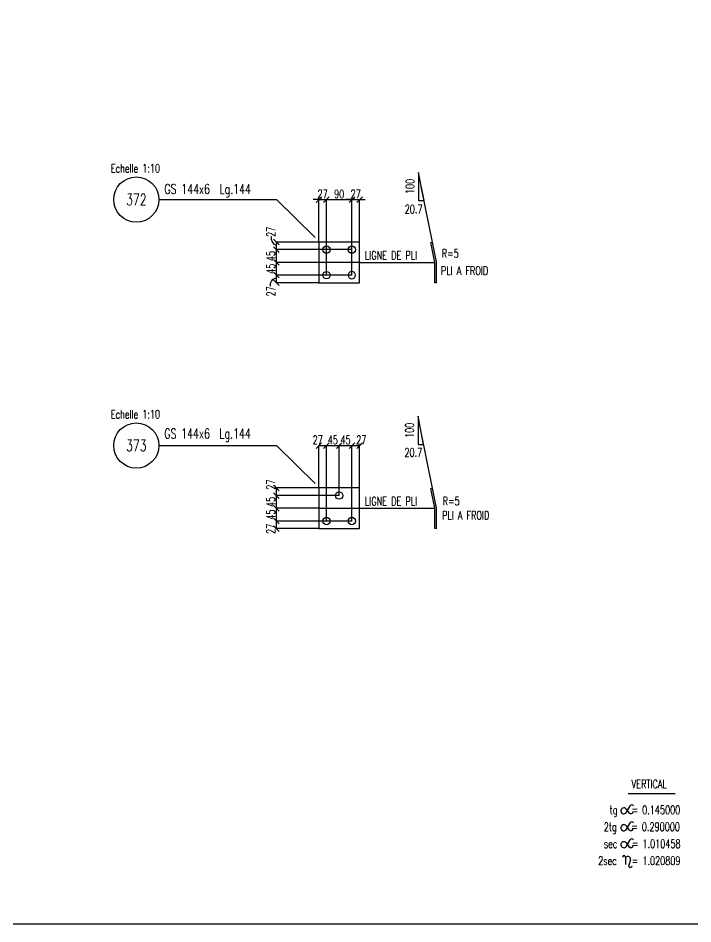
# Model space of a CAD drawing. Extents: x 161763 to 177983, y -133802 to -122322.
# Drawn here: x 168736 to 173513, y -133802 to -127395 of the extents above; entities that cross this region are included whole.
import ezdxf
from ezdxf.enums import TextEntityAlignment as Align

# ---------------------------------------------------------------- set-up
doc = ezdxf.new("R2010")
doc.units = 0
doc.header["$LTSCALE"] = 150
doc.header["$MEASUREMENT"] = 0
doc.layers.get('0').update_dxf_attribs({"linetype": 'CONTINUOUS'})
for name, color, linetype in [('BOLLINI_1', 7, 'CONTINUOUS'), ('FORI', 2, 'CONTINUOUS'), ('LINEA-MEDIA', 7, 'CONTINUOUS'), ('LINEE_PIASTRE', 2, 'CONTINUOUS'), ('LS', 7, 'CONTINUOUS'), ('PIASTRE', 5, 'CONTINUOUS'), ('PIEGA', 6, 'CONTINUOUS'), ('PIEGA_F_1131_50', 2, 'CONTINUOUS'), ('SEZIONI', 6, 'CONTINUOUS')]:
    doc.layers.add(name, color=color, linetype=linetype)
doc.styles.add('QUOTE', font='ROMANS8.SHX', dxfattribs={"width": 0.7})
doc.styles.add('RQL', font='ROMANS8.SHX', dxfattribs={"width": 0.7})
doc.styles.add('RS', font='ROMANS8.shx', dxfattribs={"width": 0.7})
doc.styles.get("Standard").update_dxf_attribs({"font": 'ROMANS8.SHX', "width": 0.7})
doc.dimstyles.new('TRATTO', dxfattribs={"dimscale": 0, "dimtxt": 60, "dimasz": 40, "dimexe": 0, "dimexo": 0, "dimgap": 10, "dimtad": 1, "dimrnd": 0.5, "dimdsep": 46, "dimtxsty": 'RS', "dimblk1": 'OBLIQUE', "dimblk2": 'OBLIQUE', "dimsah": 1, "dimcen": 0.09, "dimclrd": 2, "dimclre": 2, "dimclrt": 7, "dimadec": 0, "dimazin": 0, "dimtfac": 1, "dimtix": 1, "dimtmove": 2, "dimatfit": 3, "dimfxl": 1, "dimtolj": 1, "dimtzin": 0, "dimarcsym": 0})

# ---------------------------------------------------------------- blocks, each defined once
blk = doc.blocks.new('MRKR_98')
blk.add_point((0, 0))
at = {"color": 7, "style": 'QUOTE', "width": 0.5, "flags": 1}
for tag, p in [('TI', (3.7, 6.8)), ('NFORI', (3.7, 5.3)), ('AUX2', (3.7, 4.9)), ('FAM', (3.7, 4.5)), ('AUX1', (3.7, 4.2)), ('COMMESSA', (3.7, 3.8)), ('SPESSORE', (3.7, 2.5)), ('SV', (3.7, 1.8)), ('QUA', (3.7, 1.1)), ('DI_S', (3.7, 6.4)), ('D_S', (3.7, 6)), ('E_S', (3.7, 5.7)), ('MD', (3.7, 3.5)), ('MP', (3.7, 3.2)), ('LARGHEZZA', (3.7, 2.8)), ('NP', (3.7, 2.1)), ('PESO', (3.7, 1.4)), ('LUN', (3.7, 0.8)), ('PROF', (3.7, 0.4)), ('POS', (3.7, 0.1))]:
    blk.add_attdef(tag, p, '', height=0.2, dxfattribs=at)
at = {"color": 7, "flags": 1}
for tag, p in [('LAV1', (5.3, 6.9)), ('LAV2', (5.3, 6.5)), ('LAV3', (5.3, 6.2)), ('LAV4', (5.3, 5.9)), ('LAV5', (5.3, 5.5)), ('LAV6', (5.3, 5.2)), ('LAV7', (5.3, 4.9)), ('LAV8', (5.3, 4.5)), ('LAV9', (5.3, 4.2)), ('LAV10', (5.3, 3.9))]:
    blk.add_attdef(tag, p, '', height=0.2, dxfattribs=at)
blk = doc.blocks.new('16')
blk.add_circle((0, 0), 1)
blk = doc.blocks.new('_OBLIQUE')
at = {"color": 0, "linetype": 'ByBlock'}
blk.add_line((-0.5, -0.5), (0.5, 0.5), dxfattribs=at)
blk = doc.blocks.new('*D31')
at = {"layer": 'LS', "color": 2, "lineweight": -2, "transparency": 16777216}
for p, q in [((171099.1, -129213.3), (170565.1, -129213.3)), ((170565.1, -129267.3), (170565.1, -129213.3)), ((170865.1, -129267.3), (170565.1, -129267.3))]:
    blk.add_line(p, q, dxfattribs=at)
at = {"layer": 'LS', "color": 2, "lineweight": -2, "transparency": 16777216, "xscale": 40, "yscale": 40, "zscale": 40}
for p, rotation in [((170565.1, -129213.3), 90), ((170565.1, -129267.3), 270)]:
    blk.add_blockref('_OBLIQUE', p, dxfattribs=dict(at, rotation=rotation))
at = {"layer": 'LS', "color": 7, "transparency": 16777216, "insert": (170525.1, -129328), "char_height": 60, "attachment_point": 5, "rotation": 90, "style": 'RS'}
blk.add_mtext('\\A1;27', dxfattribs=at)
blk = doc.blocks.new('*D32')
at = {"layer": 'LS', "color": 2, "lineweight": -2, "transparency": 16777216}
for p, q in [((170865.1, -129123.3), (170565.1, -129123.3)), ((170565.1, -129213.3), (170565.1, -129123.3)), ((171099.1, -129213.3), (170565.1, -129213.3))]:
    blk.add_line(p, q, dxfattribs=at)
at = {"layer": 'LS', "color": 2, "lineweight": -2, "transparency": 16777216, "xscale": 40, "yscale": 40, "zscale": 40}
for p, rotation in [((170565.1, -129123.3), 90), ((170565.1, -129213.3), 270)]:
    blk.add_blockref('_OBLIQUE', p, dxfattribs=dict(at, rotation=rotation))
at = {"layer": 'LS', "color": 7, "transparency": 16777216, "insert": (170525.1, -129168.3), "char_height": 60, "attachment_point": 5, "rotation": 90, "style": 'RS'}
blk.add_mtext('\\A1;45', dxfattribs=at)
blk = doc.blocks.new('*D33')
at = {"layer": 'LS', "color": 2, "lineweight": -2, "transparency": 16777216}
for p, q in [((171099.1, -129033.3), (170565.1, -129033.3)), ((170565.1, -129123.3), (170565.1, -129033.3)), ((170865.1, -129123.3), (170565.1, -129123.3))]:
    blk.add_line(p, q, dxfattribs=at)
at = {"layer": 'LS', "color": 2, "lineweight": -2, "transparency": 16777216, "xscale": 40, "yscale": 40, "zscale": 40}
for p, rotation in [((170565.1, -129033.3), 90), ((170565.1, -129123.3), 270)]:
    blk.add_blockref('_OBLIQUE', p, dxfattribs=dict(at, rotation=rotation))
at = {"layer": 'LS', "color": 7, "transparency": 16777216, "insert": (170525.1, -129078.3), "char_height": 60, "attachment_point": 5, "rotation": 90, "style": 'RS'}
blk.add_mtext('\\A1;45', dxfattribs=at)
blk = doc.blocks.new('*D34')
at = {"layer": 'LS', "color": 2, "lineweight": -2, "transparency": 16777216}
for p, q in [((170865.1, -128979.3), (170565.1, -128979.3)), ((170565.1, -129033.3), (170565.1, -128979.3)), ((171099.1, -129033.3), (170565.1, -129033.3))]:
    blk.add_line(p, q, dxfattribs=at)
at = {"layer": 'LS', "color": 2, "lineweight": -2, "transparency": 16777216, "xscale": 40, "yscale": 40, "zscale": 40}
for p, rotation in [((170565.1, -128979.3), 90), ((170565.1, -129033.3), 270)]:
    blk.add_blockref('_OBLIQUE', p, dxfattribs=dict(at, rotation=rotation))
at = {"layer": 'LS', "color": 7, "transparency": 16777216, "insert": (170525.1, -128907.2), "char_height": 60, "attachment_point": 5, "rotation": 90, "style": 'RS'}
blk.add_mtext('\\A1;27', dxfattribs=at)
blk = doc.blocks.new('*D35')
at = {"layer": 'LS', "color": 2, "lineweight": -2, "transparency": 16777216}
for p, q in [((170865.1, -128679.3), (170825.1, -128679.3)), ((170865.1, -128979.3), (170865.1, -128679.3)), ((170865.1, -128679.3), (170919.1, -128679.3)), ((170919.1, -129213.3), (170919.1, -128679.3)), ((170919.1, -128679.3), (170959.1, -128679.3))]:
    blk.add_line(p, q, dxfattribs=at)
at = {"layer": 'LS', "color": 2, "lineweight": -2, "transparency": 16777216, "xscale": 40, "yscale": 40, "zscale": 40}
blk.add_blockref('_OBLIQUE', (170865.1, -128679.3), dxfattribs=at)
at = {"layer": 'LS', "color": 2, "lineweight": -2, "transparency": 16777216, "xscale": 40, "yscale": 40, "zscale": 40, "rotation": 180}
blk.add_blockref('_OBLIQUE', (170919.1, -128679.3), dxfattribs=at)
at = {"layer": 'LS', "color": 7, "transparency": 16777216, "insert": (170892.1, -128639.3), "char_height": 60, "attachment_point": 5, "style": 'RS'}
blk.add_mtext('\\A1;27', dxfattribs=at)
blk = doc.blocks.new('*D36')
at = {"layer": 'LS', "color": 2, "lineweight": -2, "transparency": 16777216}
for p, q in [((170919.1, -129213.3), (170919.1, -128679.3)), ((170919.1, -128679.3), (171099.1, -128679.3)), ((171099.1, -129213.3), (171099.1, -128679.3))]:
    blk.add_line(p, q, dxfattribs=at)
at = {"layer": 'LS', "color": 2, "lineweight": -2, "transparency": 16777216, "xscale": 40, "yscale": 40, "zscale": 40, "rotation": 180}
blk.add_blockref('_OBLIQUE', (170919.1, -128679.3), dxfattribs=at)
at = {"layer": 'LS', "color": 2, "lineweight": -2, "transparency": 16777216, "xscale": 40, "yscale": 40, "zscale": 40}
blk.add_blockref('_OBLIQUE', (171099.1, -128679.3), dxfattribs=at)
at = {"layer": 'LS', "color": 7, "transparency": 16777216, "insert": (171009.1, -128639.3), "char_height": 60, "attachment_point": 5, "style": 'RS'}
blk.add_mtext('\\A1;90', dxfattribs=at)
blk = doc.blocks.new('*D37')
at = {"layer": 'LS', "color": 2, "lineweight": -2, "transparency": 16777216}
for p, q in [((171099.1, -128679.3), (171059.1, -128679.3)), ((171099.1, -129213.3), (171099.1, -128679.3)), ((171099.1, -128679.3), (171153.1, -128679.3)), ((171153.1, -128979.3), (171153.1, -128679.3)), ((171153.1, -128679.3), (171193.1, -128679.3))]:
    blk.add_line(p, q, dxfattribs=at)
at = {"layer": 'LS', "color": 2, "lineweight": -2, "transparency": 16777216, "xscale": 40, "yscale": 40, "zscale": 40}
blk.add_blockref('_OBLIQUE', (171099.1, -128679.3), dxfattribs=at)
at = {"layer": 'LS', "color": 2, "lineweight": -2, "transparency": 16777216, "xscale": 40, "yscale": 40, "zscale": 40, "rotation": 180}
blk.add_blockref('_OBLIQUE', (171153.1, -128679.3), dxfattribs=at)
at = {"layer": 'LS', "color": 7, "transparency": 16777216, "insert": (171126.1, -128639.3), "char_height": 60, "attachment_point": 5, "style": 'RS'}
blk.add_mtext('\\A1;27', dxfattribs=at)
blk = doc.blocks.new('xxx')
blk.add_circle((0, 0), 8)
at = {"color": 3, "style": 'RQL', "width": 0.7}
blk.add_attdef('POS', text='', height=4, dxfattribs=at).set_placement((0, 0), align=Align.MIDDLE)
at = {"style": 'RQL', "width": 0.7, "flags": 1}
for tag, p in [('POS1', (-0.39, -5.42)), ('TIPO', (-0.39, -8.66))]:
    blk.add_attdef(tag, p, '', height=2, dxfattribs=at)
blk = doc.blocks.new('LPIEGA')
at = {"color": 0, "linetype": 'ByBlock'}
blk.add_line((0, 0), (1, 0), dxfattribs=at)
at = {"color": 0}
for tag, p in [('VUOTO3', (1, 13)), ('VUOTO2', (1, 11)), ('VUOTO1', (1, 9))]:
    blk.add_attdef(tag, p, '', height=1, dxfattribs=at)
at = {"color": 0, "flags": 1}
for tag, p in [('ANG_PIE', (1, 7)), ('INC_PIE', (1, 5)), ('CF', (1, 3)), ('RAGGIO', (1, 1))]:
    blk.add_attdef(tag, p, '', height=1, dxfattribs=at)
blk = doc.blocks.new('*D38')
at = {"layer": 'SEZIONI', "color": 2, "lineweight": -2, "transparency": 16777216}
for p, q in [((171099.1, -130952.8), (170565.1, -130952.8)), ((170565.1, -131006.8), (170565.1, -130952.8)), ((170865.1, -131006.8), (170565.1, -131006.8))]:
    blk.add_line(p, q, dxfattribs=at)
at = {"layer": 'SEZIONI', "color": 2, "lineweight": -2, "transparency": 16777216, "xscale": 40, "yscale": 40, "zscale": 40}
for p, rotation in [((170565.1, -130952.8), 90), ((170565.1, -131006.8), 270)]:
    blk.add_blockref('_OBLIQUE', p, dxfattribs=dict(at, rotation=rotation))
at = {"layer": 'SEZIONI', "color": 7, "transparency": 16777216, "insert": (170525.1, -131008.5), "char_height": 60, "attachment_point": 5, "rotation": 90, "style": 'RS'}
blk.add_mtext('\\A1;27', dxfattribs=at)
blk = doc.blocks.new('*D39')
at = {"layer": 'SEZIONI', "color": 2, "lineweight": -2, "transparency": 16777216}
for p, q in [((170865.1, -130862.8), (170565.1, -130862.8)), ((170565.1, -130952.8), (170565.1, -130862.8)), ((171099.1, -130952.8), (170565.1, -130952.8))]:
    blk.add_line(p, q, dxfattribs=at)
at = {"layer": 'SEZIONI', "color": 2, "lineweight": -2, "transparency": 16777216, "xscale": 40, "yscale": 40, "zscale": 40}
for p, rotation in [((170565.1, -130862.8), 90), ((170565.1, -130952.8), 270)]:
    blk.add_blockref('_OBLIQUE', p, dxfattribs=dict(at, rotation=rotation))
at = {"layer": 'SEZIONI', "color": 7, "transparency": 16777216, "insert": (170525.1, -130907.8), "char_height": 60, "attachment_point": 5, "rotation": 90, "style": 'RS'}
blk.add_mtext('\\A1;45', dxfattribs=at)
blk = doc.blocks.new('*D40')
at = {"layer": 'SEZIONI', "color": 2, "lineweight": -2, "transparency": 16777216}
for p, q in [((171009.1, -130772.8), (170565.1, -130772.8)), ((170565.1, -130862.8), (170565.1, -130772.8)), ((170865.1, -130862.8), (170565.1, -130862.8))]:
    blk.add_line(p, q, dxfattribs=at)
at = {"layer": 'SEZIONI', "color": 2, "lineweight": -2, "transparency": 16777216, "xscale": 40, "yscale": 40, "zscale": 40}
for p, rotation in [((170565.1, -130772.8), 90), ((170565.1, -130862.8), 270)]:
    blk.add_blockref('_OBLIQUE', p, dxfattribs=dict(at, rotation=rotation))
at = {"layer": 'SEZIONI', "color": 7, "transparency": 16777216, "insert": (170525.1, -130817.8), "char_height": 60, "attachment_point": 5, "rotation": 90, "style": 'RS'}
blk.add_mtext('\\A1;45', dxfattribs=at)
blk = doc.blocks.new('*D41')
at = {"layer": 'SEZIONI', "color": 2, "lineweight": -2, "transparency": 16777216}
for p, q in [((170865.1, -130718.8), (170565.1, -130718.8)), ((170565.1, -130772.8), (170565.1, -130718.8)), ((171009.1, -130772.8), (170565.1, -130772.8))]:
    blk.add_line(p, q, dxfattribs=at)
at = {"layer": 'SEZIONI', "color": 2, "lineweight": -2, "transparency": 16777216, "xscale": 40, "yscale": 40, "zscale": 40}
for p, rotation in [((170565.1, -130718.8), 90), ((170565.1, -130772.8), 270)]:
    blk.add_blockref('_OBLIQUE', p, dxfattribs=dict(at, rotation=rotation))
at = {"layer": 'SEZIONI', "color": 7, "transparency": 16777216, "insert": (170525.1, -130695.4), "char_height": 60, "attachment_point": 5, "rotation": 90, "style": 'RS'}
blk.add_mtext('\\A1;27', dxfattribs=at)
blk = doc.blocks.new('*D42')
at = {"layer": 'SEZIONI', "color": 2, "lineweight": -2, "transparency": 16777216}
for p, q in [((170865.1, -130718.8), (170865.1, -130418.8)), ((170865.1, -130418.8), (170919.1, -130418.8)), ((170919.1, -130952.8), (170919.1, -130418.8))]:
    blk.add_line(p, q, dxfattribs=at)
at = {"layer": 'SEZIONI', "color": 2, "lineweight": -2, "transparency": 16777216, "xscale": 40, "yscale": 40, "zscale": 40, "rotation": 180}
blk.add_blockref('_OBLIQUE', (170865.1, -130418.8), dxfattribs=at)
at = {"layer": 'SEZIONI', "color": 2, "lineweight": -2, "transparency": 16777216, "xscale": 40, "yscale": 40, "zscale": 40}
blk.add_blockref('_OBLIQUE', (170919.1, -130418.8), dxfattribs=at)
at = {"layer": 'SEZIONI', "color": 7, "transparency": 16777216, "insert": (170857.4, -130378.8), "char_height": 60, "attachment_point": 5, "style": 'RS'}
blk.add_mtext('\\A1;27', dxfattribs=at)
blk = doc.blocks.new('*D43')
at = {"layer": 'SEZIONI', "color": 2, "lineweight": -2, "transparency": 16777216}
for p, q in [((170919.1, -130952.8), (170919.1, -130418.8)), ((170919.1, -130418.8), (171009.1, -130418.8)), ((171009.1, -130772.8), (171009.1, -130418.8))]:
    blk.add_line(p, q, dxfattribs=at)
at = {"layer": 'SEZIONI', "color": 2, "lineweight": -2, "transparency": 16777216, "xscale": 40, "yscale": 40, "zscale": 40, "rotation": 180}
blk.add_blockref('_OBLIQUE', (170919.1, -130418.8), dxfattribs=at)
at = {"layer": 'SEZIONI', "color": 2, "lineweight": -2, "transparency": 16777216, "xscale": 40, "yscale": 40, "zscale": 40}
blk.add_blockref('_OBLIQUE', (171009.1, -130418.8), dxfattribs=at)
at = {"layer": 'SEZIONI', "color": 7, "transparency": 16777216, "insert": (170964.1, -130378.8), "char_height": 60, "attachment_point": 5, "style": 'RS'}
blk.add_mtext('\\A1;45', dxfattribs=at)
blk = doc.blocks.new('*D44')
at = {"layer": 'SEZIONI', "color": 2, "lineweight": -2, "transparency": 16777216}
for p, q in [((171009.1, -130772.8), (171009.1, -130418.8)), ((171009.1, -130418.8), (171099.1, -130418.8)), ((171099.1, -130952.8), (171099.1, -130418.8))]:
    blk.add_line(p, q, dxfattribs=at)
at = {"layer": 'SEZIONI', "color": 2, "lineweight": -2, "transparency": 16777216, "xscale": 40, "yscale": 40, "zscale": 40, "rotation": 180}
blk.add_blockref('_OBLIQUE', (171009.1, -130418.8), dxfattribs=at)
at = {"layer": 'SEZIONI', "color": 2, "lineweight": -2, "transparency": 16777216, "xscale": 40, "yscale": 40, "zscale": 40}
blk.add_blockref('_OBLIQUE', (171099.1, -130418.8), dxfattribs=at)
at = {"layer": 'SEZIONI', "color": 7, "transparency": 16777216, "insert": (171054.1, -130378.8), "char_height": 60, "attachment_point": 5, "style": 'RS'}
blk.add_mtext('\\A1;45', dxfattribs=at)
blk = doc.blocks.new('*D45')
at = {"layer": 'SEZIONI', "color": 2, "lineweight": -2, "transparency": 16777216}
for p, q in [((171099.1, -130952.8), (171099.1, -130418.8)), ((171099.1, -130418.8), (171153.1, -130418.8)), ((171153.1, -130718.8), (171153.1, -130418.8))]:
    blk.add_line(p, q, dxfattribs=at)
at = {"layer": 'SEZIONI', "color": 2, "lineweight": -2, "transparency": 16777216, "xscale": 40, "yscale": 40, "zscale": 40, "rotation": 180}
blk.add_blockref('_OBLIQUE', (171099.1, -130418.8), dxfattribs=at)
at = {"layer": 'SEZIONI', "color": 2, "lineweight": -2, "transparency": 16777216, "xscale": 40, "yscale": 40, "zscale": 40}
blk.add_blockref('_OBLIQUE', (171153.1, -130418.8), dxfattribs=at)
at = {"layer": 'SEZIONI', "color": 7, "transparency": 16777216, "insert": (171165.6, -130378.8), "char_height": 60, "attachment_point": 5, "style": 'RS'}
blk.add_mtext('\\A1;27', dxfattribs=at)

msp = doc.modelspace()

# ---------------------------------------------------------------- linework, layer by layer
at = {"layer": 'LINEA-MEDIA'}
for p, q in [((173055.45, -132881.216), (173386.97, -132881.216)), ((173041.119, -132989.83), (173060.973, -133016.093)), ((173042.439, -133013.237), (173069.103, -132968.208)), ((173041.119, -133110.003), (173060.973, -133136.265)), ((173042.439, -133133.409), (173069.103, -133088.38)), ((173041.119, -133229.675), (173060.973, -133255.937)), ((173042.439, -133253.081), (173069.103, -133208.052)), ((173035.568, -133331.077), (173035.568, -133383.567)), ((173070.765, -133348.346), (173058.7, -133387.095))]:
    msp.add_line(p, q, dxfattribs=at)
for centre, radius, start, end in [((173024.337, -133002.518), 21.038, 37.0889899, 329.3681632), ((173074.47, -133005.889), 16.92, 217.0889899, 345.8511132), ((173081.274, -132975.415), 14.145, 36.9355706, 149.3681632), ((173024.337, -133122.69), 21.038, 37.0889899, 329.3681632), ((173074.47, -133126.062), 16.92, 217.0889899, 345.8511132), ((173081.274, -133095.587), 14.145, 36.9355706, 149.3681632), ((173081.274, -133215.259), 14.145, 36.9355706, 149.3681632), ((173024.337, -133242.362), 21.038, 37.0889899, 329.3681632), ((173074.47, -133245.733), 16.92, 217.0889899, 345.8511132), ((173025.495, -133330.337), 10.074, 355.786368, 189.3997672), ((173053.481, -133342.964), 18.103, 342.7049799, 171.6817157), ((173070.46, -133390.757), 12.317, 162.7049799, 355.0070867)]:
    msp.add_arc(centre, radius, start, end, dxfattribs=at)
at = {"layer": 'LINEE_PIASTRE'}
for p, q in [((171153.135, -128979.261), (170865.135, -128979.261)), ((170865.135, -128979.261), (170865.135, -129267.261)), ((171153.135, -129267.261), (171153.135, -128979.261)), ((170865.135, -129267.261), (171153.135, -129267.261)), ((171153.135, -130718.82), (170865.135, -130718.82)), ((170865.135, -130718.82), (170865.135, -131006.82)), ((171153.135, -131006.82), (171153.135, -130718.82)), ((170865.135, -131006.82), (171153.135, -131006.82))]:
    msp.add_line(p, q, dxfattribs=at)
at = {"layer": 'LS', "color": 6}
for p, q in [((171668.826, -128979.704), (171590.181, -128586.479)), ((169732.867, -128679.261), (170565.135, -128679.261)), ((171668.826, -130719.263), (171587.27, -130311.484)), ((169732.867, -130418.82), (170565.135, -130418.82))]:
    msp.add_line(p, q, dxfattribs=at)
at = {"layer": 'LS', "color": 8}
msp.add_lwpolyline([(161762.683, -122322.455), (161762.683, -133802.455), (174482.683, -133802.455), (174482.683, -132202.455), (177982.683, -132202.455), (177982.683, -122322.455), (161762.683, -122322.455)], close=True, dxfattribs=at)
at = {"layer": 'LS', "color": 6}
for points in [[(171570.181, -128486.479), (171570.181, -128686.479), (171610.181, -128686.479)], [(171567.27, -130211.484), (171567.27, -130411.484), (171607.27, -130411.484)]]:
    msp.add_lwpolyline(points, close=True, dxfattribs=at)
for points in [[(170839.011, -128947.866), (170565.135, -128679.261)], [(170839.011, -130687.425), (170565.135, -130418.82)]]:
    msp.add_lwpolyline(points, dxfattribs=at)
for centre, radius, start, end in [((170579.545, -128951.566), 52.421, 168.5349104, 249.576452), ((170567.58, -129281.689), 47.178, 96.5583446, 191.8884359)]:
    msp.add_arc(centre, radius, start, end, dxfattribs=at)
at = {"layer": 'PIEGA'}
for p, q in [((171153.135, -129123.261), (170865.135, -129123.261)), ((170865.135, -130862.82), (171153.135, -130862.82))]:
    msp.add_line(p, q, dxfattribs=at)
at = {"layer": 'PIEGA_F_1131_50'}
for p, q in [((171657.059, -128982.057), (171668.826, -128979.704)), ((171685.3, -129123.261), (171657.059, -128982.057)), ((171697.3, -129122.072), (171668.826, -128979.704)), ((171685.3, -129267.261), (171685.3, -129123.261)), ((171657.059, -130721.616), (171668.826, -130719.263)), ((171685.3, -130862.82), (171657.059, -130721.616)), ((171697.3, -130861.632), (171668.826, -130719.263)), ((171685.3, -131006.82), (171685.3, -130862.82))]:
    msp.add_line(p, q, dxfattribs=at)
at = {"layer": 'PIEGA_F_1131_50', "const_width": 2.5}
for points in [[(171684.05, -129123.261, 1), (171686.55, -129123.261, 1)], [(171684.05, -130862.82, 1), (171686.55, -130862.82, 1)]]:
    msp.add_lwpolyline(points, format="xyb", close=True, dxfattribs=at)
at = {"layer": 'SEZIONI'}
for p, q in [((171153.135, -129123.261), (171685.3, -129123.261)), ((171153.135, -130862.82), (171685.3, -130862.82))]:
    msp.add_line(p, q, dxfattribs=at)
at = {"layer": 'SEZIONI', "color": 2}
for p, q in [((171697.3, -129267.261), (171697.3, -129122.072)), ((171697.3, -129267.261), (171685.3, -129267.261)), ((171697.3, -131006.82), (171697.3, -130861.632)), ((171697.3, -131006.82), (171685.3, -131006.82))]:
    msp.add_line(p, q, dxfattribs=at)

# ---------------------------------------------------------------- block references
at = {"layer": 'BOLLINI_1', "xscale": 20, "yscale": 20, "zscale": 20}
for p, values in [((169572.867, -128679.261), {'POS': '372'}), ((169572.867, -130418.82), {'POS': '373'})]:
    msp.add_blockref('xxx', p, dxfattribs=at).add_auto_attribs(values)
at = {"layer": 'FORI', "xscale": 26, "yscale": 26, "zscale": 26}
for p, rotation in [((170919.135, -129033.261), 44.9999999999959), ((171099.135, -129033.261), 44.9999999999959), ((170919.135, -130952.82), 45.00000000000658), ((171099.135, -130952.82), 45.00000000000658)]:
    msp.add_blockref('16', p, dxfattribs=dict(at, rotation=rotation))
at = {"layer": 'FORI', "yscale": 26, "zscale": 26}
for p, xscale in [((170919.135, -129213.261), 26), ((171099.135, -129213.261), -26), ((171009.135, -130772.82), 26)]:
    msp.add_blockref('16', p, dxfattribs=dict(at, xscale=xscale))
at = {"layer": 'PIASTRE'}
ref = msp.add_blockref('MRKR_98', (170865.135, -129267.261), dxfattribs=dict(at, xscale=2, yscale=2, zscale=2))
ref.add_attrib('PROF', 'GS 144x6  Lg.144', (169771.561, -128639.458), dxfattribs={"layer": '0', "color": 7, "height": 70, "style": 'RS', "width": 0.7})
ref = msp.add_blockref('MRKR_98', (170865.135, -131006.82), dxfattribs=dict(at, xscale=2, yscale=2, zscale=2))
ref.add_attrib('PROF', 'GS 144x6  Lg.144', (169770.972, -130368.93), dxfattribs={"layer": '0', "color": 7, "height": 70, "style": 'RS', "width": 0.7})
at = {"layer": 'PIEGA_F_1131_50'}
ref = msp.add_blockref('LPIEGA', (171153.135, -129123.261), dxfattribs=dict(at, xscale=288, zscale=288, rotation=180))
ref.add_attrib('RAGGIO', 'R=5', (171735.016, -129089.582), dxfattribs={"layer": '0', "color": 7, "height": 60, "style": 'RS', "width": 0.7})
ref.add_attrib('CF', 'PLI A FROID', (171729.862, -129211.912), dxfattribs={"layer": '0', "color": 7, "height": 60, "style": 'RS', "width": 0.7})
ref = msp.add_blockref('LPIEGA', (170865.135, -130862.82), dxfattribs=dict(at, xscale=288, zscale=288))
ref.add_attrib('RAGGIO', 'R=5', (171741.766, -130841.467), dxfattribs={"layer": '0', "color": 7, "height": 60, "style": 'RS', "width": 0.7})
ref.add_attrib('CF', 'PLI A FROID', (171737.478, -130942.145), dxfattribs={"layer": '0', "color": 7, "height": 60, "style": 'RS', "width": 0.7})

# ---------------------------------------------------------------- texts
at = {"color": 7, "style": 'RS', "width": 0.7}
for p in [(171191.774, -129102.88), (171191.774, -130842.439)]:
    msp.add_text('LIGNE DE PLI', height=60, dxfattribs=at).set_placement(p)
at = {"layer": 'LINEA-MEDIA', "style": 'RS', "width": 0.7}
for s, p in [('VERTICAL', (173079.509, -132843.214)), ('tg   = 0.145000', (172924.121, -133025.851)), ('2tg   = 0.290000', (172882.649, -133145.852)), ('sec   = 1.010458', (172883.091, -133265.854)), ('2sec   = 1.020809', (172843.027, -133385.855))]:
    msp.add_text(s, height=60.0007, dxfattribs=at).set_placement(p)
at = {"layer": 'LS', "color": 7, "style": 'RS', "width": 0.7}
for p in [(169391.687, -128488.183), (169391.687, -130227.742)]:
    msp.add_text('Echelle 1:10', height=60, dxfattribs=at).set_placement(p)
for p in [(171510.181, -128586.479), (171507.27, -130311.484)]:
    msp.add_text('100', height=60, rotation=90, dxfattribs=at).set_placement(p, align=Align.MIDDLE)
for p in [(171536.158, -128746.479), (171534.273, -130467.929)]:
    msp.add_text('20.7', height=60, dxfattribs=at).set_placement(p, align=Align.MIDDLE)

# ---------------------------------------------------------------- dimensions: what is measured, and where the dimension line sits
at = {"layer": 'LS'}
for base, p1, p2, text, picture, middle in [((170919.135, -128679.261), (170865.135, -128979.261), (170919.135, -129213.261), '27', '*D35', (170892.135, -128639.261)), ((171099.135, -128679.261), (170919.135, -129213.261), (171099.135, -129213.261), '90', '*D36', (171009.135, -128639.261)), ((171153.135, -128679.261), (171099.135, -129213.261), (171153.135, -128979.261), '27', '*D37', (171126.135, -128639.261))]:
    dim = msp.add_linear_dim(base=base, p1=p1, p2=p2, text=text, dimstyle='TRATTO', override={"dimscale": 1}, dxfattribs=at)
    dim.commit()
    dim.dimension.update_dxf_attribs({"geometry": picture, "text_midpoint": middle})
for base, p1, p2, picture, middle in [((170565.135, -128979.261), (171099.135, -129033.261), (170865.135, -128979.261), '*D34', (170525.135, -128907.202)), ((170565.135, -129213.261), (170865.135, -129267.261), (171099.135, -129213.261), '*D31', (170525.135, -129327.962))]:
    dim = msp.add_linear_dim(base=base, p1=p1, p2=p2, angle=90, text='27', dimstyle='TRATTO', override={"dimscale": 1}, dxfattribs=at)
    dim.commit()
    dim.dimension.update_dxf_attribs({"geometry": picture, "text_midpoint": middle, "dimtype": 160})
for base, p1, p2, picture, middle in [((170565.135, -129033.261), (170865.135, -129123.261), (171099.135, -129033.261), '*D33', (170525.135, -129078.261)), ((170565.135, -129123.261), (171099.135, -129213.261), (170865.135, -129123.261), '*D32', (170525.135, -129168.261))]:
    dim = msp.add_linear_dim(base=base, p1=p1, p2=p2, angle=90, text='45', dimstyle='TRATTO', override={"dimscale": 1}, dxfattribs=at)
    dim.commit()
    dim.dimension.update_dxf_attribs({"geometry": picture, "text_midpoint": middle})
at = {"layer": 'SEZIONI'}
for base, p1, p2, picture, middle in [((170919.135, -130418.82), (170865.135, -130718.82), (170919.135, -130952.82), '*D42', (170857.45, -130378.82)), ((171153.135, -130418.82), (171099.135, -130952.82), (171153.135, -130718.82), '*D45', (171165.619, -130378.82))]:
    dim = msp.add_linear_dim(base=base, p1=p1, p2=p2, text='27', dimstyle='TRATTO', override={"dimscale": 1}, dxfattribs=at)
    dim.commit()
    dim.dimension.update_dxf_attribs({"geometry": picture, "text_midpoint": middle, "dimtype": 160})
for base, p1, p2, picture, middle in [((171009.135, -130418.82), (170919.135, -130952.82), (171009.135, -130772.82), '*D43', (170964.135, -130378.82)), ((171099.135, -130418.82), (171009.135, -130772.82), (171099.135, -130952.82), '*D44', (171054.135, -130378.82))]:
    dim = msp.add_linear_dim(base=base, p1=p1, p2=p2, text='45', dimstyle='TRATTO', override={"dimscale": 1}, dxfattribs=at)
    dim.commit()
    dim.dimension.update_dxf_attribs({"geometry": picture, "text_midpoint": middle})
for base, p1, p2, picture, middle in [((170565.135, -130718.82), (171009.135, -130772.82), (170865.135, -130718.82), '*D41', (170525.135, -130695.373)), ((170565.135, -130952.82), (170865.135, -131006.82), (171099.135, -130952.82), '*D38', (170525.135, -131008.515))]:
    dim = msp.add_linear_dim(base=base, p1=p1, p2=p2, angle=90, text='27', dimstyle='TRATTO', override={"dimscale": 1}, dxfattribs=at)
    dim.commit()
    dim.dimension.update_dxf_attribs({"geometry": picture, "text_midpoint": middle, "dimtype": 160})
for base, p1, p2, picture, middle in [((170565.135, -130772.82), (170865.135, -130862.82), (171009.135, -130772.82), '*D40', (170525.135, -130817.82)), ((170565.135, -130862.82), (171099.135, -130952.82), (170865.135, -130862.82), '*D39', (170525.135, -130907.82))]:
    dim = msp.add_linear_dim(base=base, p1=p1, p2=p2, angle=90, text='45', dimstyle='TRATTO', override={"dimscale": 1}, dxfattribs=at)
    dim.commit()
    dim.dimension.update_dxf_attribs({"geometry": picture, "text_midpoint": middle})

doc.saveas('drawing.dxf')
